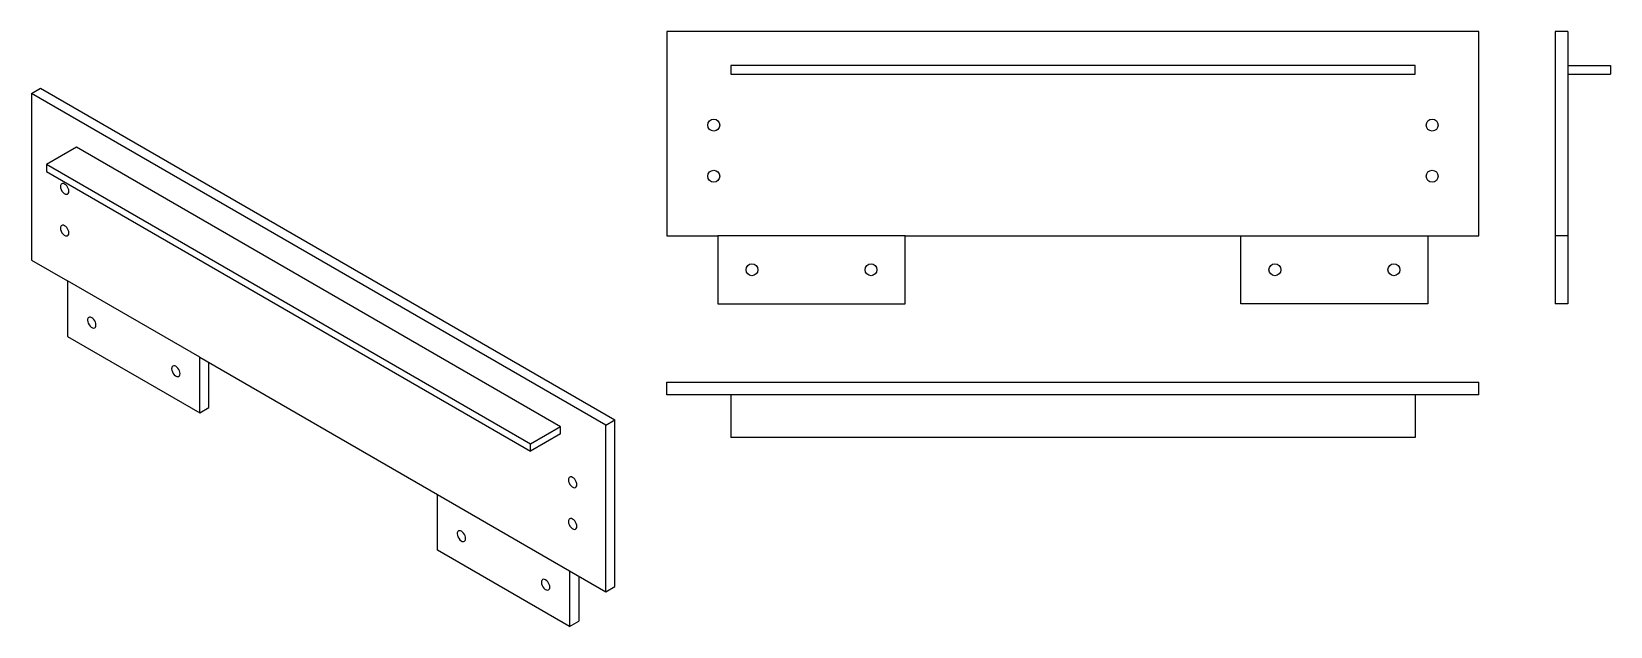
# Model space of a CAD drawing. Header units: millimetres. Extents: x -1076 to 781, y -434 to 265.
import ezdxf

# ---------------------------------------------------------------- set-up
doc = ezdxf.new("R2010")
doc.units = ezdxf.units.MM
for name, color, linetype in [('ProjItem205', 7, 'CONTINUOUS'), ('ProjItem206', 7, 'CONTINUOUS'), ('ProjItem207', 7, 'CONTINUOUS'), ('ProjItem208', 7, 'CONTINUOUS')]:
    doc.layers.add(name, color=color, linetype=linetype)

msp = doc.modelspace()

# ---------------------------------------------------------------- linework, layer by layer
at = {"layer": 'ProjItem205'}
for p, q in [((626, 265), (-329, 265)), ((-329, 265), (-329, 25)), ((626, 25), (626, 265)), ((-254, 225), (-254, 215)), ((551, 225), (-254, 225)), ((551, 215), (551, 225)), ((-254, 215), (551, 215)), ((-329, 25), (-269, 25)), ((-49, 25), (-269, 25)), ((-269, 25), (-269, -55)), ((-49, 25), (346, 25)), ((-49, -55), (-49, 25)), ((346, 25), (566, 25)), ((346, -55), (346, 25)), ((566, 25), (626, 25)), ((566, 25), (566, -55)), ((-269, -55), (-49, -55)), ((566, -55), (346, -55))]:
    msp.add_line(p, q, dxfattribs=at)
for centre in [(-274, 155), (571, 155), (-274, 95), (571, 95), (-229, -15), (-89, -15), (386, -15), (526, -15)]:
    msp.add_circle(centre, 7, dxfattribs=at)
at = {"layer": 'ProjItem206'}
for p, q in [((-1076.3, 192.335), (-1065.7, 198.458)), ((-401.016, -197.542), (-1076.3, 192.335)), ((-1076.3, 192.335), (-1076.3, -3.6245)), ((-1065.7, 198.458), (-390.409, -191.419)), ((-1023.27, 129.056), (-1058.63, 108.644)), ((-454.049, -199.584), (-1023.27, 129.056)), ((-1058.63, 108.644), (-1058.63, 100.479)), ((-489.404, -219.996), (-1058.63, 108.644)), ((-1058.63, 100.479), (-489.404, -228.161)), ((-1076.3, -3.6245), (-1033.88, -28.1194)), ((-878.313, -117.934), (-1033.88, -28.1194)), ((-1033.88, -28.1194), (-1033.88, -93.4391)), ((-1033.88, -93.4391), (-878.313, -183.254)), ((-878.313, -117.934), (-599.006, -279.192)), ((-878.313, -183.254), (-878.313, -117.934)), ((-867.706, -177.13), (-867.706, -124.058)), ((-878.313, -183.254), (-867.706, -177.13)), ((-454.049, -199.584), (-489.404, -219.996)), ((-454.049, -207.749), (-454.049, -199.584)), ((-401.016, -197.542), (-390.409, -191.419)), ((-401.016, -393.502), (-401.016, -197.542)), ((-390.409, -387.378), (-390.409, -191.419)), ((-454.049, -207.749), (-489.404, -228.161)), ((-489.404, -228.161), (-489.404, -219.996)), ((-599.006, -279.192), (-443.442, -369.007)), ((-599.006, -344.512), (-599.006, -279.192)), ((-443.442, -434.326), (-599.006, -344.512)), ((-443.442, -369.007), (-401.016, -393.502)), ((-443.442, -369.007), (-443.442, -434.326)), ((-432.836, -375.13), (-432.836, -428.203)), ((-401.016, -393.502), (-390.409, -387.378)), ((-443.442, -434.326), (-432.836, -428.203))]:
    msp.add_line(p, q, dxfattribs=at)
for centre, start_param, end_param in [((-1037.41, 80.0664), -3.14159, -2.35619), ((-1037.41, 80.0664), -2.35619, 0), ((-1037.41, 80.0664), 0, -3.14159), ((-1037.41, 31.0766), 0, -3.14159), ((-1037.41, 31.0766), -3.14159, -2.35619), ((-1037.41, 31.0766), -2.35619, 0), ((-1005.59, -77.1092), -3.14159, -2.35619), ((-1005.59, -77.1092), -2.35619, 0), ((-1005.59, -77.1092), 0, -3.14159), ((-906.597, -134.264), -3.14159, -2.35619), ((-906.597, -134.264), 0, -3.14159), ((-906.597, -134.264), -2.35619, 0), ((-439.907, -264.903), -3.14159, -2.35619), ((-439.907, -264.903), 0, -3.14159), ((-439.907, -264.903), -2.35619, 0), ((-439.907, -313.893), -3.14159, -2.35619), ((-439.907, -313.893), -2.35619, 0), ((-439.907, -313.893), 0, -3.14159), ((-570.721, -328.182), -3.14159, -2.35619), ((-570.721, -328.182), -2.35619, 0), ((-570.721, -328.182), 0, -3.14159), ((-471.726, -385.337), -3.14159, -2.35619), ((-471.726, -385.337), -2.35619, 0), ((-471.726, -385.337), 0, -3.14159)]:
    msp.add_ellipse(centre, major_axis=(3.5, -6.0622), ratio=0.57735, start_param=start_param, end_param=end_param, dxfattribs=at)
at = {"layer": 'ProjItem207'}
for p, q in [((730.651, 265), (715.651, 265)), ((715.651, 265), (715.651, 25)), ((730.651, 265), (730.651, 25)), ((730.651, 225), (780.651, 225)), ((780.651, 225), (780.651, 215)), ((730.651, 215), (780.651, 215)), ((730.651, 25), (715.651, 25)), ((715.651, 25), (715.651, -55)), ((730.651, 25), (730.651, -55)), ((730.651, -55), (715.651, -55))]:
    msp.add_line(p, q, dxfattribs=at)
at = {"layer": 'ProjItem208'}
for p, q in [((-329, -162.14), (-329, -147.14)), ((-329, -147.14), (626, -147.14)), ((626, -162.14), (626, -147.14)), ((626, -162.14), (-329, -162.14)), ((-254, -162.14), (-254, -212.14)), ((551, -162.14), (551, -212.14)), ((551, -212.14), (-254, -212.14))]:
    msp.add_line(p, q, dxfattribs=at)

doc.saveas('drawing.dxf')
